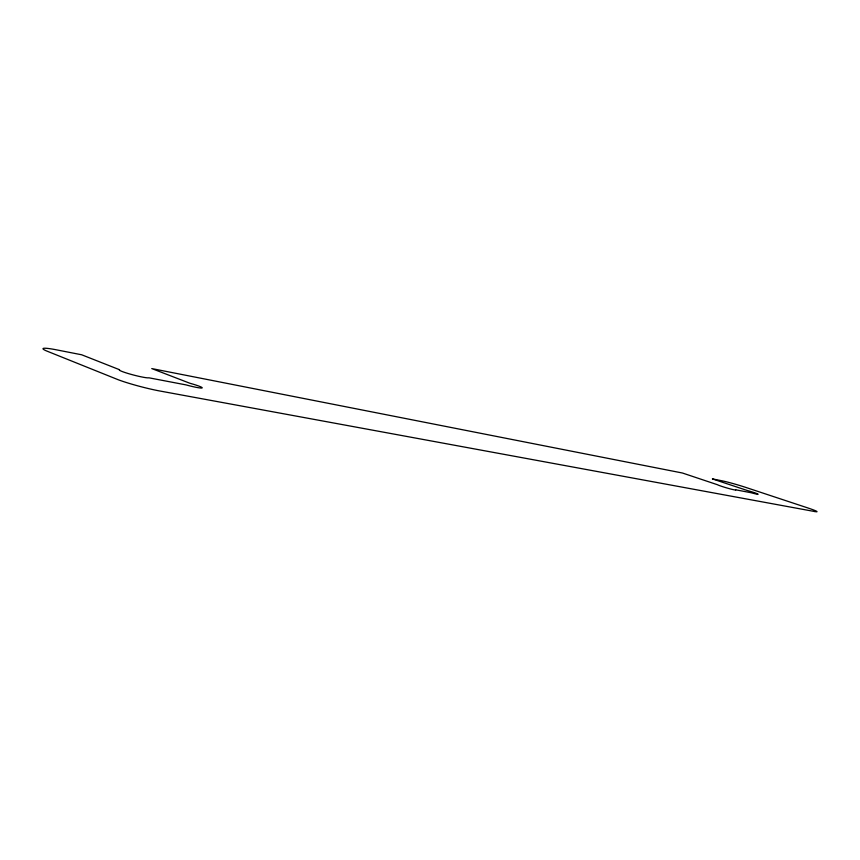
<?xml version="1.0" encoding="UTF-8"?>
<svg xmlns="http://www.w3.org/2000/svg" width="860" height="860" viewBox="0 0 860 860"><rect width="100%" height="100%" fill="white"/><g stroke="black" fill="none" stroke-linecap="round" stroke-linejoin="round"><path stroke-width="1.29" d="M814.613 511.517L158.219 390.698A32.185 3.021 14.6 0 1 118.099 379.69L46.354 350.869A30.992 2.709 14.4 0 1 54.814 349.515L81.678 354.782L119.594 369.746A15.34 1.365 14.6 0 0 131.698 374.53A15.34 1.365 14.6 0 0 148.855 377.798L186.05 384.904A14.727 1.29 14.8 0 0 202.078 387.967A14.727 1.29 14.8 0 0 189.92 383.27L151.758 368.575L682.421 473.011L717.433 484.717A9.664 0.581 16.4 0 0 728.474 488.415A9.664 0.581 16.4 0 0 735.547 489.77L751.07 492.726A9.482 0.548 16.4 0 0 757.864 494.027A9.482 0.548 16.4 0 0 746.953 490.393L712.381 478.902L721.991 480.804A18.479 1.043 16.4 0 1 746.265 487.566L807.712 507.905A19.157 1.107 16.5 0 1 814.613 511.517"/></g></svg>
